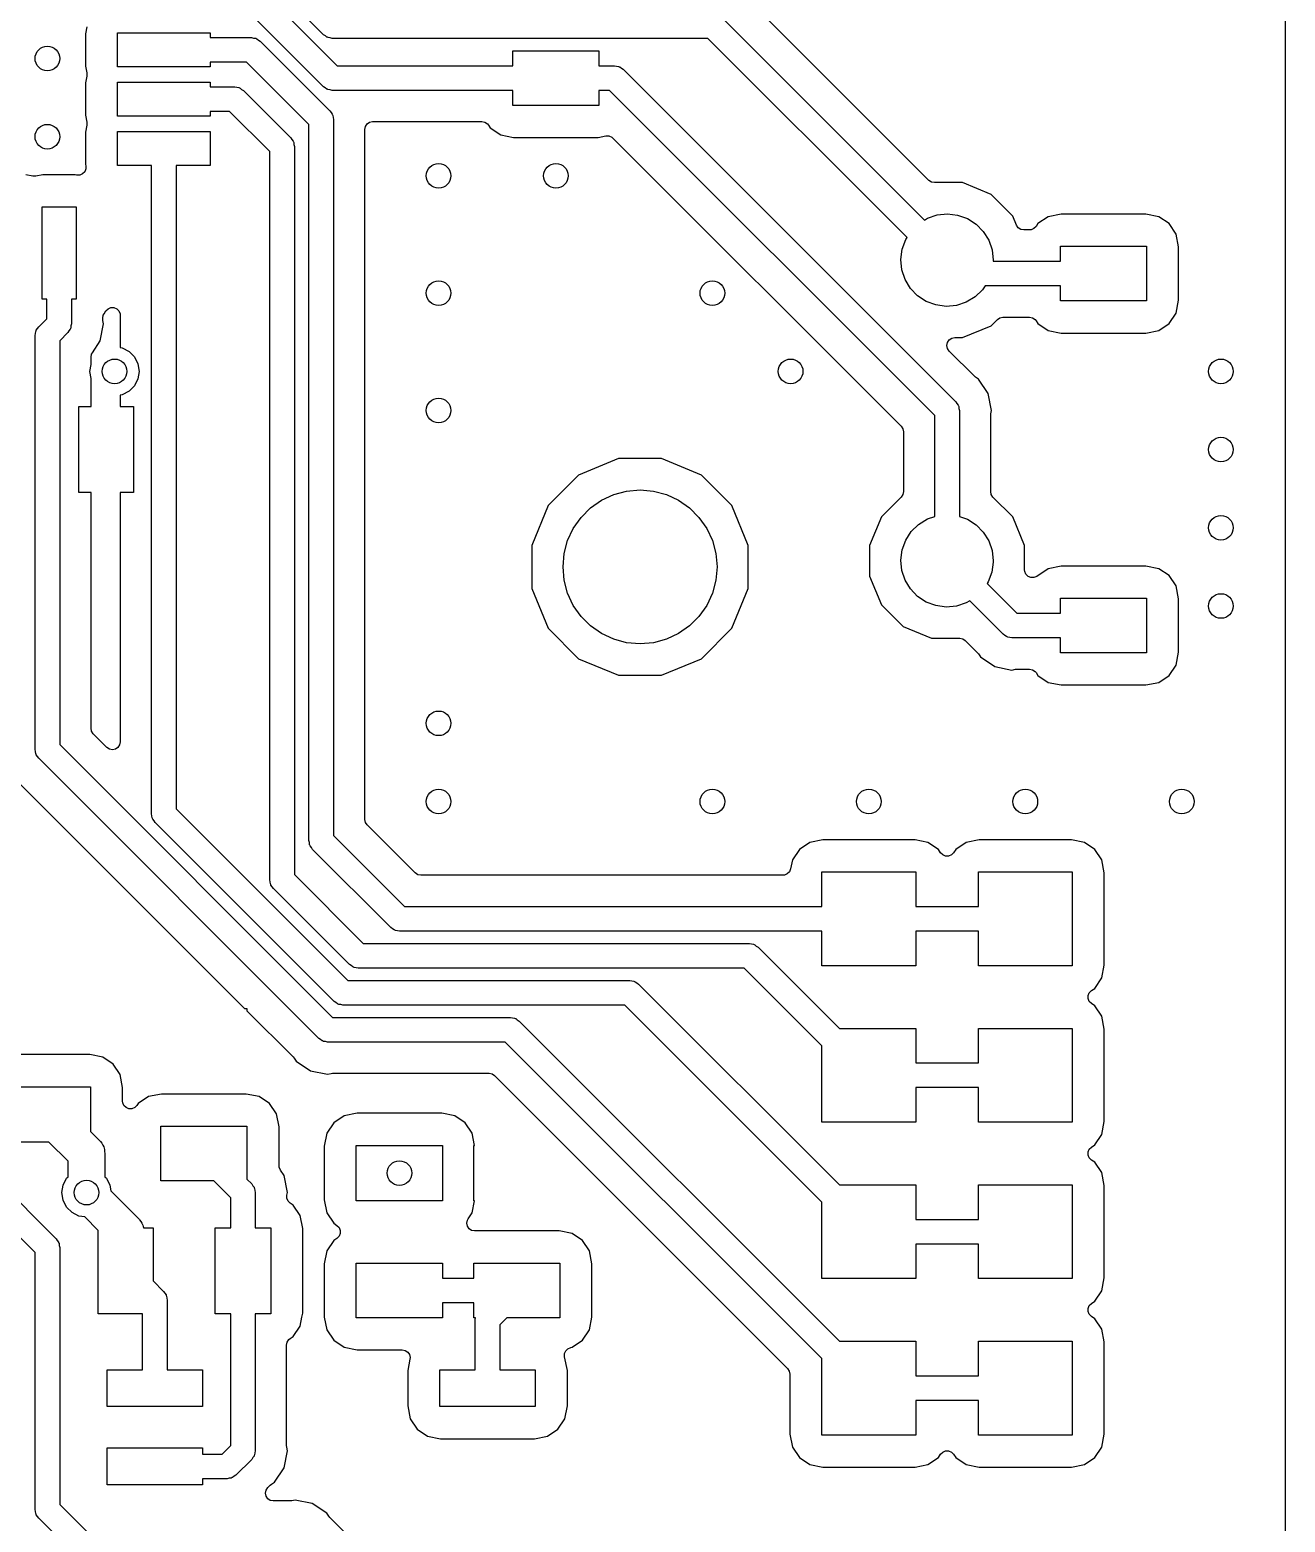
# Model space of a CAD drawing. Extents: x 0.03 to 3.17, y 0.03 to 3.97.
# Drawn here: x 2.364 to 3.166, y 2.189 to 3.143 of the extents above; entities that cross this region are included whole.
import ezdxf

# ---------------------------------------------------------------- set-up
doc = ezdxf.new("R2010")
doc.units = 0
doc.header["$MEASUREMENT"] = 0
doc.layers.add('BLACK', color=7, linetype='CONTINUOUS')

msp = doc.modelspace()

# ---------------------------------------------------------------- linework, layer by layer
at = {"layer": 'BLACK', "linetype": 'CONTINUOUS'}
for p, q in [((3.16606, 3.96106), (3.16606, 0.038937)), ((2.55152, 3.14018), (2.50607, 3.18563)), ((2.51299, 3.16758), (2.56019, 3.12037)), ((2.93841, 3.04711), (2.82235, 3.16317)), ((2.55136, 3.10693), (2.50416, 3.15413)), ((2.80592, 3.15132), (2.92603, 3.03121)), ((2.40027, 3.14528), (2.39939, 3.14085)), ((2.39939, 3.14085), (2.39939, 3.12018)), ((2.41988, 3.11969), (2.41988, 3.14134)), ((2.41988, 3.14134), (2.47894, 3.14134)), ((2.47894, 3.14134), (2.47894, 3.13839)), ((2.55264, 3.13948), (2.55152, 3.14018)), ((2.55366, 3.13866), (2.55264, 3.13948)), ((2.5541, 3.13856), (2.55366, 3.13866)), ((2.55449, 3.13832), (2.5541, 3.13856)), ((2.47894, 3.13839), (2.50553, 3.13839)), ((2.50553, 3.13839), (2.50681, 3.13809)), ((2.50681, 3.13809), (2.50811, 3.13794)), ((2.50811, 3.13794), (2.5085, 3.1377)), ((2.5085, 3.1377), (2.50894, 3.1376)), ((2.50894, 3.1376), (2.50997, 3.13678)), ((2.50997, 3.13678), (2.51108, 3.13608)), ((2.51108, 3.13608), (2.55558, 3.09158)), ((2.55579, 3.13817), (2.55449, 3.13832)), ((2.55708, 3.13787), (2.55579, 3.13817)), ((2.79709, 3.13787), (2.55708, 3.13787)), ((2.6725, 3.13), (2.7275, 3.13)), ((2.6725, 3.12037), (2.6725, 3.13)), ((2.7275, 3.13), (2.7275, 3.12037)), ((2.91487, 3.02009), (2.79709, 3.13787)), ((2.39939, 3.12018), (2.40027, 3.11574)), ((2.47894, 3.11969), (2.41988, 3.11969)), ((2.50225, 3.12264), (2.47894, 3.12264)), ((2.47894, 3.12264), (2.47894, 3.11969)), ((2.54213, 3.08276), (2.50225, 3.12264)), ((2.56019, 3.12037), (2.6725, 3.12037)), ((2.7275, 3.12037), (2.73751, 3.12037)), ((2.73751, 3.12037), (2.7388, 3.12008)), ((2.7388, 3.12008), (2.7401, 3.11993)), ((2.7401, 3.11993), (2.74049, 3.11969)), ((2.74049, 3.11969), (2.74093, 3.11959)), ((2.74093, 3.11959), (2.74195, 3.11877)), ((2.40027, 3.11379), (2.39939, 3.10935)), ((2.40027, 3.11574), (2.40027, 3.11379)), ((2.74195, 3.11877), (2.74307, 3.11807)), ((2.74307, 3.11807), (2.95558, 2.90556)), ((2.39939, 3.10935), (2.39939, 3.08868)), ((2.41988, 3.08819), (2.41988, 3.10984)), ((2.41988, 3.10984), (2.47894, 3.10984)), ((2.47894, 3.10984), (2.47894, 3.10689)), ((2.47894, 3.10689), (2.4947, 3.10689)), ((2.4947, 3.10689), (2.49598, 3.10659)), ((2.49598, 3.10659), (2.49729, 3.10645)), ((2.49729, 3.10645), (2.49767, 3.10621)), ((2.49767, 3.10621), (2.49811, 3.1061)), ((2.49811, 3.1061), (2.49914, 3.10528)), ((2.49914, 3.10528), (2.50025, 3.10458)), ((2.50025, 3.10458), (2.53058, 3.07426)), ((2.55248, 3.10623), (2.55136, 3.10693)), ((2.5535, 3.10541), (2.55248, 3.10623)), ((2.55395, 3.10531), (2.5535, 3.10541)), ((2.55433, 3.10507), (2.55395, 3.10531)), ((2.55564, 3.10492), (2.55433, 3.10507)), ((2.55692, 3.10463), (2.55564, 3.10492)), ((2.6725, 3.10463), (2.55692, 3.10463)), ((2.6725, 3.095), (2.6725, 3.10463)), ((2.73424, 3.10463), (2.7275, 3.10463)), ((2.7275, 3.10463), (2.7275, 3.095)), ((2.94213, 2.89674), (2.73424, 3.10463)), ((2.49142, 3.09114), (2.47894, 3.09114)), ((2.47894, 3.09114), (2.47894, 3.08819)), ((2.51713, 3.06544), (2.49142, 3.09114)), ((2.55558, 3.09158), (2.55628, 3.09047)), ((2.7275, 3.095), (2.6725, 3.095)), ((2.39939, 3.08868), (2.40027, 3.08424)), ((2.40027, 3.08229), (2.39939, 3.07785)), ((2.40027, 3.08424), (2.40027, 3.08229)), ((2.47894, 3.08819), (2.41988, 3.08819)), ((2.54213, 2.625), (2.54213, 3.08276)), ((2.55628, 3.09047), (2.5571, 3.08944)), ((2.5571, 3.08944), (2.5572, 3.089)), ((2.5572, 3.089), (2.55744, 3.08861)), ((2.55744, 3.08861), (2.55758, 3.08731)), ((2.55758, 3.08731), (2.55787, 3.08602)), ((2.55787, 3.08602), (2.55787, 2.62826)), ((2.57787, 3.07963), (2.57825, 3.08154)), ((2.57825, 3.08154), (2.57934, 3.08316)), ((2.57934, 3.08316), (2.58096, 3.08425)), ((2.58096, 3.08425), (2.58287, 3.08463)), ((2.58287, 3.08463), (2.65271, 3.08463)), ((2.65271, 3.08463), (2.65462, 3.08425)), ((2.65462, 3.08425), (2.65624, 3.08316)), ((2.65624, 3.08316), (2.65686, 3.0824)), ((2.65686, 3.0824), (2.65808, 3.08058)), ((2.39939, 3.07785), (2.39939, 3.05719)), ((2.41988, 3.05669), (2.41988, 3.07835)), ((2.41988, 3.07835), (2.47894, 3.07835)), ((2.47894, 3.07835), (2.47894, 3.05669)), ((2.53058, 3.07426), (2.53128, 3.07314)), ((2.53128, 3.07314), (2.5321, 3.07212)), ((2.5321, 3.07212), (2.5322, 3.07167)), ((2.57787, 2.63862), (2.57787, 3.07963)), ((2.65808, 3.08058), (2.6647, 3.07616)), ((2.6647, 3.07616), (2.67299, 3.07451)), ((2.67299, 3.07451), (2.72701, 3.07451)), ((2.72701, 3.07451), (2.73195, 3.07549)), ((2.73195, 3.07549), (2.7339, 3.07549)), ((2.7339, 3.07549), (2.7357, 3.07475)), ((2.7357, 3.07475), (2.73646, 3.07412)), ((2.73646, 3.07412), (2.92066, 2.88992)), ((2.51713, 2.6), (2.51713, 3.06544)), ((2.5322, 3.07167), (2.53244, 3.07129)), ((2.53244, 3.07129), (2.53258, 3.06998)), ((2.53258, 3.06998), (2.53287, 3.0687)), ((2.53287, 3.0687), (2.53287, 2.60326)), ((2.39957, 3.05436), (2.39882, 3.05256)), ((2.39939, 3.05719), (2.39957, 3.05631)), ((2.39957, 3.05631), (2.39957, 3.05436)), ((2.44154, 3.05669), (2.41988, 3.05669)), ((2.44154, 2.64218), (2.44154, 3.05669)), ((2.47894, 3.05669), (2.45728, 3.05669)), ((2.45728, 3.05669), (2.45728, 2.64544)), ((2.36576, 3.04973), (2.36132, 3.05061)), ((2.36771, 3.04973), (2.36576, 3.04973)), ((2.37215, 3.05061), (2.36771, 3.04973)), ((2.39281, 3.05061), (2.37215, 3.05061)), ((2.39369, 3.05043), (2.39281, 3.05061)), ((2.39564, 3.05043), (2.39369, 3.05043)), ((2.39744, 3.05118), (2.39564, 3.05043)), ((2.39882, 3.05256), (2.39744, 3.05118)), ((2.94003, 3.04603), (2.93841, 3.04711)), ((2.94194, 3.04565), (2.94003, 3.04603)), ((2.95986, 3.04565), (2.94194, 3.04565)), ((2.97807, 3.03811), (2.95986, 3.04565)), ((2.99201, 3.02417), (2.97807, 3.03811)), ((2.37165, 2.97106), (2.37165, 3.03012)), ((2.37165, 3.03012), (2.39331, 3.03012)), ((2.39331, 3.03012), (2.39331, 2.97106)), ((2.92603, 3.03121), (2.92603, 3.03121)), ((2.92603, 3.03121), (2.93555, 3.02169)), ((2.93742, 3.02284), (2.94365, 3.02496)), ((2.94365, 3.02496), (2.95021, 3.02565)), ((2.95021, 3.02565), (2.95675, 3.02487)), ((2.95675, 3.02487), (2.96295, 3.02266)), ((2.99437, 3.01846), (2.99201, 3.02417)), ((3.02299, 3.02549), (3.0147, 3.02384)), ((3.07701, 3.02549), (3.02299, 3.02549)), ((3.0853, 3.02384), (3.07701, 3.02549)), ((2.92439, 3.01057), (2.91487, 3.02009)), ((2.91487, 3.02009), (2.91487, 3.02009)), ((2.93555, 3.02169), (2.93742, 3.02284)), ((2.96295, 3.02266), (2.96852, 3.01913)), ((2.96852, 3.01913), (2.97316, 3.01445)), ((2.99545, 3.01684), (2.99437, 3.01846)), ((2.99708, 3.01575), (2.99545, 3.01684)), ((2.99899, 3.01537), (2.99708, 3.01575)), ((3.00271, 3.01537), (2.99899, 3.01537)), ((3.00368, 3.01547), (3.00271, 3.01537)), ((3.00548, 3.01622), (3.00368, 3.01547)), ((3.00686, 3.0176), (3.00548, 3.01622)), ((3.00808, 3.01942), (3.00686, 3.0176)), ((3.0147, 3.02384), (3.00808, 3.01942)), ((3.09192, 3.01942), (3.0853, 3.02384)), ((3.09634, 3.0128), (3.09192, 3.01942)), ((2.92128, 3.00305), (2.92353, 3.00924)), ((2.92353, 3.00924), (2.92439, 3.01057)), ((2.97316, 3.01445), (2.97665, 3.00887)), ((2.97665, 3.00887), (2.97882, 3.00265)), ((3.0225, 2.99537), (3.0225, 3.005)), ((3.0225, 3.005), (3.0775, 3.005)), ((3.0775, 3.005), (3.0775, 2.97)), ((3.09799, 3.00451), (3.09634, 3.0128)), ((2.92045, 2.99651), (2.92128, 3.00305)), ((2.9211, 2.98996), (2.92045, 2.99651)), ((2.97882, 3.00265), (2.97955, 2.9961)), ((2.97955, 2.9961), (2.97954, 2.99537)), ((3.09799, 2.97049), (3.09799, 3.00451)), ((2.92318, 2.98371), (2.9211, 2.98996)), ((2.97954, 2.99537), (3.0225, 2.99537)), ((2.92659, 2.97807), (2.92318, 2.98371)), ((2.93116, 2.97333), (2.92659, 2.97807)), ((2.97264, 2.97711), (2.96787, 2.97256)), ((2.97431, 2.97963), (2.97264, 2.97711)), ((3.0225, 2.97963), (2.97431, 2.97963)), ((3.0225, 2.97), (3.0225, 2.97963)), ((2.37461, 2.97106), (2.37165, 2.97106)), ((2.37461, 2.95858), (2.37461, 2.97106)), ((2.39331, 2.97106), (2.39035, 2.97106)), ((2.39035, 2.97106), (2.39035, 2.9553)), ((2.93668, 2.96972), (2.93116, 2.97333)), ((2.94285, 2.96743), (2.93668, 2.96972)), ((2.94938, 2.96656), (2.94285, 2.96743)), ((2.95594, 2.96715), (2.94938, 2.96656)), ((2.96221, 2.96919), (2.95594, 2.96715)), ((2.96787, 2.97256), (2.96221, 2.96919)), ((3.0775, 2.97), (3.0225, 2.97)), ((3.09634, 2.9622), (3.09799, 2.97049)), ((2.36943, 2.9534), (2.37461, 2.95858)), ((2.41035, 2.95906), (2.41073, 2.96097)), ((2.41035, 2.95855), (2.41035, 2.95906)), ((2.41045, 2.95758), (2.41035, 2.95855)), ((2.4109, 2.95531), (2.41045, 2.95758)), ((2.41073, 2.96097), (2.4112, 2.96184)), ((2.4112, 2.96184), (2.41238, 2.96361)), ((2.41238, 2.96361), (2.41376, 2.96499)), ((2.41376, 2.96499), (2.41556, 2.96573)), ((2.41556, 2.96573), (2.41751, 2.96573)), ((2.41751, 2.96573), (2.41931, 2.96499)), ((2.41931, 2.96499), (2.42069, 2.96361)), ((2.42069, 2.96361), (2.42144, 2.9618)), ((2.42144, 2.9618), (2.42154, 2.96083)), ((2.42154, 2.96083), (2.42154, 2.94017)), ((2.97807, 2.95409), (2.98214, 2.95816)), ((2.98214, 2.95816), (2.98376, 2.95925)), ((2.98376, 2.95925), (2.98567, 2.95963)), ((2.98567, 2.95963), (3.00271, 2.95963)), ((3.00271, 2.95963), (3.00462, 2.95925)), ((3.00462, 2.95925), (3.00624, 2.95816)), ((3.00624, 2.95816), (3.00686, 2.9574)), ((3.00686, 2.9574), (3.00808, 2.95558)), ((3.09192, 2.95558), (3.09634, 2.9622)), ((2.36713, 2.94785), (2.36742, 2.94913)), ((2.36713, 2.68319), (2.36713, 2.94785)), ((2.36742, 2.94913), (2.36757, 2.95044)), ((2.36757, 2.95044), (2.36781, 2.95082)), ((2.36781, 2.95082), (2.36791, 2.95126)), ((2.36791, 2.95126), (2.36873, 2.95229)), ((2.36873, 2.95229), (2.36943, 2.9534)), ((2.38805, 2.94975), (2.38287, 2.94457)), ((2.38875, 2.95086), (2.38805, 2.94975)), ((2.38957, 2.95189), (2.38875, 2.95086)), ((2.38967, 2.95233), (2.38957, 2.95189)), ((2.38991, 2.95271), (2.38967, 2.95233)), ((2.39006, 2.95402), (2.38991, 2.95271)), ((2.39035, 2.9553), (2.39006, 2.95402)), ((2.40874, 2.94444), (2.4109, 2.95531)), ((2.95986, 2.94655), (2.97807, 2.95409)), ((3.00808, 2.95558), (3.0147, 2.95116)), ((3.0147, 2.95116), (3.02299, 2.94951)), ((3.02299, 2.94951), (3.07701, 2.94951)), ((3.07701, 2.94951), (3.0853, 2.95116)), ((3.0853, 2.95116), (3.09192, 2.95558)), ((2.38287, 2.94457), (2.38287, 2.68645)), ((2.40372, 2.93693), (2.40874, 2.94444)), ((2.42154, 2.94017), (2.42278, 2.93998)), ((2.42278, 2.93998), (2.42717, 2.93774)), ((2.94994, 2.94155), (2.95032, 2.94346)), ((2.95032, 2.93964), (2.94994, 2.94155)), ((2.95032, 2.94346), (2.95141, 2.94509)), ((2.95141, 2.93801), (2.95032, 2.93964)), ((2.95141, 2.94509), (2.95303, 2.94617)), ((2.95303, 2.94617), (2.95494, 2.94655)), ((2.95494, 2.94655), (2.95986, 2.94655)), ((2.40217, 2.925), (2.40287, 2.92947)), ((2.40287, 2.93415), (2.40325, 2.93606)), ((2.40287, 2.92947), (2.40287, 2.93415)), ((2.40325, 2.93606), (2.40372, 2.93693)), ((2.42717, 2.93774), (2.43065, 2.93426)), ((2.43065, 2.93426), (2.43289, 2.92987)), ((2.43289, 2.92987), (2.43366, 2.925)), ((2.96742, 2.922), (2.95141, 2.93801)), ((2.40287, 2.92053), (2.40217, 2.925)), ((2.40287, 2.9025), (2.40287, 2.92053)), ((2.43289, 2.92013), (2.43065, 2.91574)), ((2.43366, 2.925), (2.43289, 2.92013)), ((2.96818, 2.92138), (2.96742, 2.922)), ((2.9701, 2.9201), (2.96818, 2.92138)), ((2.97626, 2.91088), (2.9701, 2.9201)), ((2.42278, 2.91002), (2.42154, 2.90983)), ((2.42154, 2.90983), (2.42154, 2.9025)), ((2.42717, 2.91226), (2.42278, 2.91002)), ((2.43065, 2.91574), (2.42717, 2.91226)), ((2.97842, 2.9), (2.97626, 2.91088)), ((2.395, 2.8475), (2.395, 2.9025)), ((2.395, 2.9025), (2.40287, 2.9025)), ((2.42154, 2.9025), (2.43, 2.9025)), ((2.43, 2.9025), (2.43, 2.8475)), ((2.95558, 2.90556), (2.95628, 2.90444)), ((2.95628, 2.90444), (2.9571, 2.90341)), ((2.9571, 2.90341), (2.9572, 2.90297)), ((2.9572, 2.90297), (2.95744, 2.90259)), ((2.95744, 2.90259), (2.95758, 2.90128)), ((2.95758, 2.90128), (2.95787, 2.9)), ((2.94213, 2.83224), (2.94213, 2.89674)), ((2.95787, 2.9), (2.95787, 2.83227)), ((2.97787, 2.89676), (2.97797, 2.89774)), ((2.97787, 2.84817), (2.97787, 2.89676)), ((2.97797, 2.89774), (2.97842, 2.9)), ((2.92066, 2.88992), (2.92175, 2.8883)), ((2.92175, 2.8883), (2.92213, 2.88638)), ((2.92213, 2.88638), (2.92213, 2.84817)), ((2.73997, 2.86921), (2.71453, 2.85868)), ((2.76751, 2.86921), (2.73997, 2.86921)), ((2.79295, 2.85868), (2.76751, 2.86921)), ((2.71453, 2.85868), (2.69506, 2.83921)), ((2.81242, 2.83921), (2.79295, 2.85868)), ((2.40287, 2.8475), (2.395, 2.8475)), ((2.40287, 2.6968), (2.40287, 2.8475)), ((2.43, 2.8475), (2.42154, 2.8475)), ((2.42154, 2.8475), (2.42154, 2.68814)), ((2.72913, 2.84262), (2.73691, 2.84624)), ((2.73691, 2.84624), (2.74519, 2.84846)), ((2.74519, 2.84846), (2.75374, 2.84921)), ((2.75374, 2.84921), (2.76229, 2.84846)), ((2.76229, 2.84846), (2.77057, 2.84624)), ((2.77057, 2.84624), (2.77835, 2.84262)), ((2.92066, 2.84464), (2.90799, 2.83197)), ((2.92175, 2.84626), (2.92066, 2.84464)), ((2.92213, 2.84817), (2.92175, 2.84626)), ((2.97825, 2.84626), (2.97787, 2.84817)), ((2.97934, 2.84464), (2.97825, 2.84626)), ((2.99201, 2.83197), (2.97934, 2.84464)), ((2.69506, 2.83921), (2.68453, 2.81377)), ((2.71604, 2.83163), (2.72211, 2.8377)), ((2.72211, 2.8377), (2.72913, 2.84262)), ((2.77835, 2.84262), (2.78537, 2.8377)), ((2.78537, 2.8377), (2.79144, 2.83163)), ((2.82295, 2.81377), (2.81242, 2.83921)), ((2.7075, 2.81683), (2.71112, 2.82461)), ((2.71112, 2.82461), (2.71604, 2.83163)), ((2.79144, 2.83163), (2.79636, 2.82461)), ((2.79636, 2.82461), (2.79998, 2.81683)), ((2.90799, 2.83197), (2.90045, 2.81376)), ((2.9271, 2.82258), (2.93181, 2.82719)), ((2.93181, 2.82719), (2.93742, 2.83064)), ((2.93742, 2.83064), (2.94213, 2.83224)), ((2.95787, 2.83227), (2.96295, 2.83046)), ((2.96295, 2.83046), (2.96852, 2.82693)), ((2.96852, 2.82693), (2.97316, 2.82225)), ((2.99955, 2.81376), (2.99201, 2.83197)), ((2.70528, 2.80855), (2.7075, 2.81683)), ((2.79998, 2.81683), (2.80221, 2.80855)), ((2.92128, 2.81085), (2.92353, 2.81704)), ((2.92353, 2.81704), (2.9271, 2.82258)), ((2.97316, 2.82225), (2.97665, 2.81667)), ((2.97665, 2.81667), (2.97882, 2.81045)), ((2.68453, 2.81377), (2.68453, 2.78623)), ((2.70453, 2.8), (2.70528, 2.80855)), ((2.80221, 2.80855), (2.80295, 2.8)), ((2.82295, 2.78623), (2.82295, 2.81377)), ((2.90045, 2.81376), (2.90045, 2.79404)), ((2.92045, 2.80431), (2.92128, 2.81085)), ((2.97882, 2.81045), (2.97955, 2.8039)), ((2.99955, 2.79807), (2.99955, 2.81376)), ((2.70528, 2.79145), (2.70453, 2.8)), ((2.80295, 2.8), (2.80221, 2.79145)), ((2.9211, 2.79776), (2.92045, 2.80431)), ((2.92318, 2.79151), (2.9211, 2.79776)), ((2.97862, 2.79655), (2.97628, 2.79039)), ((2.97954, 2.80307), (2.97862, 2.79655)), ((2.97955, 2.8039), (2.97954, 2.80307)), ((2.99965, 2.7971), (2.99955, 2.79807)), ((3.00039, 2.7953), (2.99965, 2.7971)), ((3.00177, 2.79392), (3.00039, 2.7953)), ((3.0147, 2.79884), (3.00733, 2.79392)), ((3.02299, 2.80049), (3.0147, 2.79884)), ((3.07701, 2.80049), (3.02299, 2.80049)), ((3.0853, 2.79884), (3.07701, 2.80049)), ((3.09192, 2.79442), (3.0853, 2.79884)), ((2.68453, 2.78623), (2.69506, 2.76079)), ((2.7075, 2.78317), (2.70528, 2.79145)), ((2.80221, 2.79145), (2.79998, 2.78317)), ((2.81242, 2.76079), (2.82295, 2.78623)), ((2.90045, 2.79404), (2.90799, 2.77583)), ((2.92659, 2.78587), (2.92318, 2.79151)), ((2.93116, 2.78113), (2.92659, 2.78587)), ((2.97628, 2.79039), (2.97563, 2.78941)), ((2.97563, 2.78941), (2.99466, 2.77037)), ((3.00357, 2.79317), (3.00177, 2.79392)), ((3.00553, 2.79317), (3.00357, 2.79317)), ((3.00733, 2.79392), (3.00553, 2.79317)), ((3.09634, 2.7878), (3.09192, 2.79442)), ((3.09799, 2.77951), (3.09634, 2.7878)), ((2.71112, 2.77539), (2.7075, 2.78317)), ((2.79998, 2.78317), (2.79636, 2.77539)), ((2.93668, 2.77752), (2.93116, 2.78113)), ((2.94285, 2.77523), (2.93668, 2.77752)), ((2.96221, 2.77699), (2.95594, 2.77495)), ((2.96444, 2.77832), (2.96221, 2.77699)), ((2.98583, 2.75693), (2.96444, 2.77832)), ((3.0225, 2.77037), (3.0225, 2.78)), ((3.0225, 2.78), (3.0775, 2.78)), ((3.0775, 2.78), (3.0775, 2.745)), ((3.09799, 2.74549), (3.09799, 2.77951)), ((2.71604, 2.76837), (2.71112, 2.77539)), ((2.72211, 2.7623), (2.71604, 2.76837)), ((2.79144, 2.76837), (2.78537, 2.7623)), ((2.79636, 2.77539), (2.79144, 2.76837)), ((2.90799, 2.77583), (2.92193, 2.76189)), ((2.94938, 2.77436), (2.94285, 2.77523)), ((2.95594, 2.77495), (2.94938, 2.77436)), ((2.99466, 2.77037), (3.0225, 2.77037)), ((2.69506, 2.76079), (2.71453, 2.74132)), ((2.72913, 2.75738), (2.72211, 2.7623)), ((2.73691, 2.75376), (2.72913, 2.75738)), ((2.77835, 2.75738), (2.77057, 2.75376)), ((2.78537, 2.7623), (2.77835, 2.75738)), ((2.79295, 2.74132), (2.81242, 2.76079)), ((2.92193, 2.76189), (2.94014, 2.75435)), ((2.74519, 2.75154), (2.73691, 2.75376)), ((2.75374, 2.75079), (2.74519, 2.75154)), ((2.76229, 2.75154), (2.75374, 2.75079)), ((2.77057, 2.75376), (2.76229, 2.75154)), ((2.94014, 2.75435), (2.95806, 2.75435)), ((2.95806, 2.75435), (2.95997, 2.75397)), ((2.95997, 2.75397), (2.96159, 2.75289)), ((2.96159, 2.75289), (2.9694, 2.74508)), ((2.98695, 2.75623), (2.98583, 2.75693)), ((2.98797, 2.75541), (2.98695, 2.75623)), ((2.98841, 2.75531), (2.98797, 2.75541)), ((2.9888, 2.75507), (2.98841, 2.75531)), ((2.9901, 2.75492), (2.9888, 2.75507)), ((2.99139, 2.75463), (2.9901, 2.75492)), ((3.0225, 2.75463), (2.99139, 2.75463)), ((3.0225, 2.745), (3.0225, 2.75463)), ((2.71453, 2.74132), (2.73997, 2.73079)), ((2.76751, 2.73079), (2.79295, 2.74132)), ((2.9694, 2.74508), (2.97002, 2.74432)), ((2.97002, 2.74432), (2.9713, 2.7424)), ((2.9713, 2.7424), (2.98052, 2.73624)), ((3.0775, 2.745), (3.0225, 2.745)), ((3.09634, 2.7372), (3.09799, 2.74549)), ((2.73997, 2.73079), (2.76751, 2.73079)), ((2.98052, 2.73624), (2.9914, 2.73408)), ((2.9914, 2.73408), (2.99366, 2.73453)), ((2.99366, 2.73453), (2.99464, 2.73463)), ((2.99464, 2.73463), (3.00271, 2.73463)), ((3.00271, 2.73463), (3.00462, 2.73425)), ((3.00462, 2.73425), (3.00624, 2.73316)), ((3.00624, 2.73316), (3.00686, 2.7324)), ((3.00686, 2.7324), (3.00808, 2.73058)), ((3.00808, 2.73058), (3.0147, 2.72616)), ((3.0853, 2.72616), (3.09192, 2.73058)), ((3.09192, 2.73058), (3.09634, 2.7372)), ((3.0147, 2.72616), (3.02299, 2.72451)), ((3.02299, 2.72451), (3.07701, 2.72451)), ((3.07701, 2.72451), (3.0853, 2.72616)), ((2.40325, 2.69489), (2.40287, 2.6968)), ((2.40434, 2.69327), (2.40325, 2.69489)), ((2.413, 2.68461), (2.40434, 2.69327)), ((2.36742, 2.6819), (2.36713, 2.68319)), ((2.36756, 2.6806), (2.36742, 2.6819)), ((2.38287, 2.68645), (2.55731, 2.51201)), ((2.41462, 2.68352), (2.413, 2.68461)), ((2.41654, 2.68314), (2.41462, 2.68352)), ((2.41845, 2.68352), (2.41654, 2.68314)), ((2.42007, 2.68461), (2.41845, 2.68352)), ((2.42115, 2.68623), (2.42007, 2.68461)), ((2.42154, 2.68814), (2.42115, 2.68623)), ((2.3678, 2.68021), (2.36756, 2.6806)), ((2.3679, 2.67977), (2.3678, 2.68021)), ((2.36872, 2.67874), (2.3679, 2.67977)), ((2.36942, 2.67763), (2.36872, 2.67874)), ((2.54849, 2.49857), (2.36942, 2.67763)), ((2.35758, 2.66119), (2.50107, 2.5177)), ((2.45728, 2.64544), (2.5671, 2.53563)), ((2.44183, 2.6409), (2.44154, 2.64218)), ((2.44197, 2.63959), (2.44183, 2.6409)), ((2.44221, 2.63921), (2.44197, 2.63959)), ((2.44231, 2.63877), (2.44221, 2.63921)), ((2.44313, 2.63774), (2.44231, 2.63877)), ((2.44383, 2.63663), (2.44313, 2.63774)), ((2.55827, 2.52219), (2.44383, 2.63663)), ((2.57825, 2.6367), (2.57787, 2.63862)), ((2.57934, 2.63508), (2.57825, 2.6367)), ((2.61008, 2.60434), (2.57934, 2.63508)), ((2.54242, 2.62372), (2.54213, 2.625)), ((2.54256, 2.62241), (2.54242, 2.62372)), ((2.55787, 2.62826), (2.60326, 2.58287)), ((2.8622, 2.62384), (2.85558, 2.61942)), ((2.87049, 2.62549), (2.8622, 2.62384)), ((2.92951, 2.62549), (2.87049, 2.62549)), ((2.9378, 2.62384), (2.92951, 2.62549)), ((2.94442, 2.61942), (2.9378, 2.62384)), ((2.9622, 2.62384), (2.95558, 2.61942)), ((2.97049, 2.62549), (2.9622, 2.62384)), ((3.02951, 2.62549), (2.97049, 2.62549)), ((3.0378, 2.62384), (3.02951, 2.62549)), ((3.04442, 2.61942), (3.0378, 2.62384)), ((2.5428, 2.62203), (2.54256, 2.62241)), ((2.5429, 2.62159), (2.5428, 2.62203)), ((2.54372, 2.62056), (2.5429, 2.62159)), ((2.54442, 2.61944), (2.54372, 2.62056)), ((2.59443, 2.56943), (2.54442, 2.61944)), ((2.85558, 2.61942), (2.85116, 2.6128)), ((2.94584, 2.61729), (2.94442, 2.61942)), ((2.94722, 2.61591), (2.94584, 2.61729)), ((2.94902, 2.61516), (2.94722, 2.61591)), ((2.95098, 2.61516), (2.94902, 2.61516)), ((2.95278, 2.61591), (2.95098, 2.61516)), ((2.95416, 2.61729), (2.95278, 2.61591)), ((2.95558, 2.61942), (2.95416, 2.61729)), ((3.04884, 2.6128), (3.04442, 2.61942)), ((2.6117, 2.60325), (2.61008, 2.60434)), ((2.84924, 2.6051), (2.84786, 2.60372)), ((2.84999, 2.6069), (2.84924, 2.6051)), ((2.85116, 2.6128), (2.84999, 2.6069)), ((2.87, 2.58287), (2.87, 2.605)), ((2.87, 2.605), (2.93, 2.605)), ((2.93, 2.605), (2.93, 2.58287)), ((2.97, 2.58287), (2.97, 2.605)), ((2.97, 2.605), (3.03, 2.605)), ((3.03, 2.605), (3.03, 2.545)), ((3.05049, 2.60451), (3.04884, 2.6128)), ((3.05049, 2.54549), (3.05049, 2.60451)), ((2.51742, 2.59872), (2.51713, 2.6)), ((2.51756, 2.59741), (2.51742, 2.59872)), ((2.5178, 2.59703), (2.51756, 2.59741)), ((2.5179, 2.59659), (2.5178, 2.59703)), ((2.51872, 2.59556), (2.5179, 2.59659)), ((2.51942, 2.59444), (2.51872, 2.59556)), ((2.53287, 2.60326), (2.57688, 2.55925)), ((2.61362, 2.60287), (2.6117, 2.60325)), ((2.84508, 2.60287), (2.61362, 2.60287)), ((2.84606, 2.60297), (2.84508, 2.60287)), ((2.84786, 2.60372), (2.84606, 2.60297)), ((2.56805, 2.54581), (2.51942, 2.59444)), ((2.60326, 2.58287), (2.87, 2.58287)), ((2.93, 2.58287), (2.97, 2.58287)), ((2.59555, 2.56873), (2.59443, 2.56943)), ((2.59657, 2.56791), (2.59555, 2.56873)), ((2.59701, 2.56781), (2.59657, 2.56791)), ((2.5974, 2.56757), (2.59701, 2.56781)), ((2.5987, 2.56742), (2.5974, 2.56757)), ((2.59999, 2.56713), (2.5987, 2.56742)), ((2.87, 2.56713), (2.59999, 2.56713)), ((2.87, 2.545), (2.87, 2.56713)), ((2.97, 2.56713), (2.93, 2.56713)), ((2.93, 2.56713), (2.93, 2.545)), ((2.97, 2.545), (2.97, 2.56713)), ((2.57688, 2.55925), (2.82364, 2.55925)), ((2.82364, 2.55925), (2.82492, 2.55896)), ((2.82492, 2.55896), (2.82622, 2.55881)), ((2.82622, 2.55881), (2.82661, 2.55857)), ((2.82661, 2.55857), (2.82705, 2.55847)), ((2.82705, 2.55847), (2.82808, 2.55765)), ((2.82808, 2.55765), (2.82919, 2.55695)), ((2.82919, 2.55695), (2.88114, 2.505)), ((2.56917, 2.54511), (2.56805, 2.54581)), ((2.5702, 2.54429), (2.56917, 2.54511)), ((2.57064, 2.54419), (2.5702, 2.54429)), ((2.57102, 2.54395), (2.57064, 2.54419)), ((2.57233, 2.5438), (2.57102, 2.54395)), ((2.57361, 2.5435), (2.57233, 2.5438)), ((2.82036, 2.5435), (2.57361, 2.5435)), ((2.87, 2.49386), (2.82036, 2.5435)), ((2.93, 2.545), (2.87, 2.545)), ((3.03, 2.545), (2.97, 2.545)), ((3.04884, 2.5372), (3.05049, 2.54549)), ((2.5671, 2.53563), (2.74726, 2.53563)), ((2.74726, 2.53563), (2.74854, 2.53533)), ((2.74854, 2.53533), (2.74985, 2.53519)), ((2.74985, 2.53519), (2.75023, 2.53495)), ((2.75023, 2.53495), (2.75067, 2.53484)), ((2.75067, 2.53484), (2.7517, 2.53402)), ((2.7517, 2.53402), (2.75281, 2.53332)), ((2.75281, 2.53332), (2.88114, 2.405)), ((3.04091, 2.52778), (3.04229, 2.52916)), ((3.04229, 2.52916), (3.04442, 2.53058)), ((3.04442, 2.53058), (3.04884, 2.5372)), ((2.55938, 2.52149), (2.55827, 2.52219)), ((2.56041, 2.52067), (2.55938, 2.52149)), ((2.56085, 2.52056), (2.56041, 2.52067)), ((2.56124, 2.52032), (2.56085, 2.52056)), ((2.56254, 2.52018), (2.56124, 2.52032)), ((2.56382, 2.51988), (2.56254, 2.52018)), ((2.74398, 2.51988), (2.56382, 2.51988)), ((2.87, 2.39386), (2.74398, 2.51988)), ((3.04016, 2.52598), (3.04091, 2.52778)), ((3.04016, 2.52402), (3.04016, 2.52598)), ((3.04091, 2.52222), (3.04016, 2.52402)), ((3.04229, 2.52084), (3.04091, 2.52222)), ((3.04442, 2.51942), (3.04229, 2.52084)), ((3.04884, 2.5128), (3.04442, 2.51942)), ((2.50107, 2.5177), (2.50256, 2.5177)), ((2.50256, 2.5177), (2.50256, 2.51621)), ((2.50256, 2.51621), (2.53205, 2.48671)), ((2.55731, 2.51201), (2.67088, 2.51201)), ((2.67088, 2.51201), (2.67216, 2.51171)), ((2.67216, 2.51171), (2.67347, 2.51156)), ((2.67347, 2.51156), (2.67385, 2.51132)), ((2.67385, 2.51132), (2.67429, 2.51122)), ((2.67429, 2.51122), (2.67532, 2.5104)), ((2.67532, 2.5104), (2.67644, 2.5097)), ((2.67644, 2.5097), (2.88114, 2.305)), ((3.05049, 2.50451), (3.04884, 2.5128)), ((2.88114, 2.505), (2.93, 2.505)), ((2.93, 2.505), (2.93, 2.48287)), ((2.97, 2.48287), (2.97, 2.505)), ((2.97, 2.505), (3.03, 2.505)), ((3.03, 2.505), (3.03, 2.445)), ((3.05049, 2.44549), (3.05049, 2.50451)), ((2.5496, 2.49787), (2.54849, 2.49857)), ((2.55063, 2.49704), (2.5496, 2.49787)), ((2.55107, 2.49694), (2.55063, 2.49704)), ((2.55145, 2.4967), (2.55107, 2.49694)), ((2.55276, 2.49655), (2.55145, 2.4967)), ((2.55404, 2.49626), (2.55276, 2.49655)), ((2.66761, 2.49626), (2.55404, 2.49626)), ((2.87, 2.29386), (2.66761, 2.49626)), ((2.87, 2.445), (2.87, 2.49386)), ((2.40207, 2.48819), (2.34793, 2.48819)), ((2.41036, 2.48654), (2.40207, 2.48819)), ((2.41698, 2.48212), (2.41036, 2.48654)), ((2.4214, 2.4755), (2.41698, 2.48212)), ((2.53205, 2.48671), (2.53268, 2.48595)), ((2.53268, 2.48595), (2.53396, 2.48404)), ((2.53396, 2.48404), (2.54318, 2.47788)), ((2.93, 2.48287), (2.97, 2.48287)), ((2.42305, 2.4672), (2.4214, 2.4755)), ((2.54318, 2.47788), (2.55405, 2.47571)), ((2.55405, 2.47571), (2.55632, 2.47616)), ((2.55632, 2.47616), (2.55729, 2.47626)), ((2.55729, 2.47626), (2.65725, 2.47626)), ((2.65725, 2.47626), (2.65916, 2.47588)), ((2.65916, 2.47588), (2.66079, 2.47479)), ((2.66079, 2.47479), (2.84805, 2.28753)), ((2.28287, 2.46826), (2.38058, 2.37056)), ((2.34744, 2.4677), (2.40256, 2.4677)), ((2.40256, 2.4677), (2.40256, 2.43914)), ((2.42305, 2.45848), (2.42305, 2.4672)), ((2.43964, 2.46134), (2.43302, 2.45692)), ((2.44793, 2.46299), (2.43964, 2.46134)), ((2.50207, 2.46299), (2.44793, 2.46299)), ((2.51036, 2.46134), (2.50207, 2.46299)), ((2.51698, 2.45692), (2.51036, 2.46134)), ((2.97, 2.46713), (2.93, 2.46713)), ((2.93, 2.46713), (2.93, 2.445)), ((2.97, 2.445), (2.97, 2.46713)), ((2.42314, 2.4575), (2.42305, 2.45848)), ((2.42389, 2.4557), (2.42314, 2.4575)), ((2.42527, 2.45432), (2.42389, 2.4557)), ((2.42707, 2.45357), (2.42527, 2.45432)), ((2.42902, 2.45357), (2.42707, 2.45357)), ((2.43083, 2.45432), (2.42902, 2.45357)), ((2.43221, 2.4557), (2.43083, 2.45432)), ((2.43302, 2.45692), (2.43221, 2.4557)), ((2.5214, 2.4503), (2.51698, 2.45692)), ((2.44744, 2.4075), (2.44744, 2.4425)), ((2.44744, 2.4425), (2.50256, 2.4425)), ((2.50256, 2.4425), (2.50256, 2.40858)), ((2.52305, 2.44201), (2.5214, 2.4503)), ((2.55802, 2.44462), (2.5536, 2.438)), ((2.56464, 2.44904), (2.55802, 2.44462)), ((2.57293, 2.45069), (2.56464, 2.44904)), ((2.62707, 2.45069), (2.57293, 2.45069)), ((2.63536, 2.44904), (2.62707, 2.45069)), ((2.64198, 2.44462), (2.63536, 2.44904)), ((2.6464, 2.438), (2.64198, 2.44462)), ((2.93, 2.445), (2.87, 2.445)), ((3.03, 2.445), (2.97, 2.445)), ((3.04884, 2.4372), (3.05049, 2.44549)), ((2.40256, 2.43914), (2.40835, 2.43335)), ((2.40835, 2.43335), (2.4086, 2.43304)), ((2.4086, 2.43304), (2.40875, 2.43293)), ((2.40875, 2.43293), (2.40891, 2.43267)), ((2.40891, 2.43267), (2.40981, 2.43157)), ((2.52305, 2.41719), (2.52305, 2.44201)), ((2.5536, 2.438), (2.55195, 2.4297)), ((2.64795, 2.4302), (2.6464, 2.438)), ((3.04442, 2.43058), (3.04884, 2.4372)), ((2.37599, 2.4323), (2.34744, 2.4323)), ((2.38819, 2.42011), (2.37599, 2.4323)), ((2.40981, 2.43157), (2.41033, 2.43037)), ((2.41033, 2.43037), (2.41102, 2.42925)), ((2.41102, 2.42925), (2.41118, 2.4284)), ((2.41118, 2.4284), (2.41152, 2.4276)), ((2.41152, 2.4276), (2.41157, 2.42629)), ((2.41157, 2.42629), (2.41181, 2.425)), ((2.41181, 2.425), (2.41181, 2.41019)), ((2.55195, 2.4297), (2.55195, 2.3953)), ((2.57244, 2.3948), (2.57244, 2.4302)), ((2.57244, 2.4302), (2.62756, 2.4302)), ((2.62756, 2.4302), (2.62756, 2.3948)), ((2.64744, 2.3948), (2.64744, 2.4302)), ((2.64744, 2.4302), (2.64795, 2.4302)), ((3.04016, 2.42598), (3.04091, 2.42778)), ((3.04016, 2.42402), (3.04016, 2.42598)), ((3.04091, 2.42222), (3.04016, 2.42402)), ((3.04091, 2.42778), (3.04229, 2.42916)), ((3.04229, 2.42916), (3.04442, 2.43058)), ((2.38819, 2.41019), (2.38819, 2.42011)), ((2.52314, 2.41622), (2.52305, 2.41719)), ((2.52389, 2.41442), (2.52314, 2.41622)), ((2.52626, 2.41088), (2.52389, 2.41442)), ((3.04229, 2.42084), (3.04091, 2.42222)), ((3.04442, 2.41942), (3.04229, 2.42084)), ((3.04884, 2.4128), (3.04442, 2.41942)), ((2.38425, 2.4), (2.38502, 2.40487)), ((2.38502, 2.40487), (2.38726, 2.40926)), ((2.38726, 2.40926), (2.38819, 2.41019)), ((2.41181, 2.41019), (2.41274, 2.40926)), ((2.41274, 2.40926), (2.41498, 2.40487)), ((2.41498, 2.40487), (2.41557, 2.40114)), ((2.48136, 2.4075), (2.44744, 2.4075)), ((2.49213, 2.39674), (2.48136, 2.4075)), ((2.50256, 2.40858), (2.50558, 2.40556)), ((2.50558, 2.40556), (2.50628, 2.40444)), ((2.50628, 2.40444), (2.5071, 2.40341)), ((2.52842, 2.4), (2.52626, 2.41088)), ((2.88114, 2.405), (2.93, 2.405)), ((2.93, 2.405), (2.93, 2.38287)), ((2.97, 2.38287), (2.97, 2.405)), ((2.97, 2.405), (3.03, 2.405)), ((3.03, 2.405), (3.03, 2.345)), ((3.05049, 2.40451), (3.04884, 2.4128)), ((3.05049, 2.34549), (3.05049, 2.40451)), ((2.38502, 2.39513), (2.38425, 2.4)), ((2.38726, 2.39074), (2.38502, 2.39513)), ((2.41557, 2.40114), (2.43335, 2.38335)), ((2.49213, 2.37756), (2.49213, 2.39674)), ((2.5071, 2.40341), (2.5072, 2.40297)), ((2.5072, 2.40297), (2.50744, 2.40259)), ((2.50744, 2.40259), (2.50758, 2.40128)), ((2.50758, 2.40128), (2.50787, 2.4)), ((2.50787, 2.4), (2.50787, 2.37756)), ((2.5281, 2.39838), (2.52842, 2.4)), ((2.5281, 2.39643), (2.5281, 2.39838)), ((2.52884, 2.39462), (2.5281, 2.39643)), ((2.53022, 2.39324), (2.52884, 2.39462)), ((2.55195, 2.3953), (2.5536, 2.387)), ((2.62756, 2.3948), (2.57244, 2.3948)), ((2.6464, 2.387), (2.64795, 2.3948)), ((2.64795, 2.3948), (2.64744, 2.3948)), ((2.39074, 2.38726), (2.38726, 2.39074)), ((2.39513, 2.38502), (2.39074, 2.38726)), ((2.39886, 2.38443), (2.39513, 2.38502)), ((2.53212, 2.39198), (2.53022, 2.39324)), ((2.53654, 2.38536), (2.53212, 2.39198)), ((2.53819, 2.37707), (2.53654, 2.38536)), ((2.5536, 2.387), (2.55802, 2.38038)), ((2.64391, 2.38327), (2.6464, 2.387)), ((2.87, 2.345), (2.87, 2.39386)), ((2.36713, 2.36174), (2.34442, 2.38444)), ((2.4075, 2.3758), (2.39886, 2.38443)), ((2.4075, 2.32244), (2.4075, 2.3758)), ((2.43335, 2.38335), (2.4336, 2.38304)), ((2.4336, 2.38304), (2.43375, 2.38293)), ((2.43375, 2.38293), (2.43391, 2.38267)), ((2.43391, 2.38267), (2.43481, 2.38157)), ((2.43481, 2.38157), (2.43533, 2.38037)), ((2.43533, 2.38037), (2.43602, 2.37925)), ((2.43602, 2.37925), (2.43618, 2.3784)), ((2.43618, 2.3784), (2.43652, 2.3776)), ((2.43652, 2.3776), (2.43652, 2.37756)), ((2.43652, 2.37756), (2.4425, 2.37756)), ((2.4425, 2.37756), (2.4425, 2.34364)), ((2.4823, 2.32244), (2.4823, 2.37756)), ((2.4823, 2.37756), (2.49213, 2.37756)), ((2.50787, 2.37756), (2.5177, 2.37756)), ((2.5177, 2.37756), (2.5177, 2.32244)), ((2.53819, 2.32293), (2.53819, 2.37707)), ((2.55802, 2.38038), (2.56, 2.37906)), ((2.56, 2.37906), (2.56138, 2.37768)), ((2.56138, 2.37768), (2.56213, 2.37588)), ((2.56213, 2.37588), (2.56213, 2.37393)), ((2.64306, 2.38049), (2.64344, 2.3824)), ((2.64344, 2.37858), (2.64306, 2.38049)), ((2.64344, 2.3824), (2.64391, 2.38327)), ((2.64453, 2.37695), (2.64344, 2.37858)), ((2.64615, 2.37587), (2.64453, 2.37695)), ((2.64806, 2.37549), (2.64615, 2.37587)), ((2.70207, 2.37549), (2.64806, 2.37549)), ((2.71036, 2.37384), (2.70207, 2.37549)), ((2.93, 2.38287), (2.97, 2.38287)), ((2.38058, 2.37056), (2.38128, 2.36944)), ((2.38128, 2.36944), (2.3821, 2.36841)), ((2.3821, 2.36841), (2.3822, 2.36797)), ((2.3822, 2.36797), (2.38244, 2.36759)), ((2.38244, 2.36759), (2.38258, 2.36628)), ((2.38258, 2.36628), (2.38287, 2.365)), ((2.55802, 2.36942), (2.5536, 2.3628)), ((2.56, 2.37074), (2.55802, 2.36942)), ((2.56138, 2.37212), (2.56, 2.37074)), ((2.56213, 2.37393), (2.56138, 2.37212)), ((2.71698, 2.36942), (2.71036, 2.37384)), ((2.7214, 2.3628), (2.71698, 2.36942)), ((2.97, 2.36713), (2.93, 2.36713)), ((2.93, 2.36713), (2.93, 2.345)), ((2.97, 2.345), (2.97, 2.36713)), ((2.36713, 2.19744), (2.36713, 2.36174)), ((2.38287, 2.365), (2.38287, 2.2007)), ((2.5536, 2.3628), (2.55195, 2.35451)), ((2.72305, 2.35451), (2.7214, 2.3628)), ((2.55195, 2.35451), (2.55195, 2.32049)), ((2.57244, 2.32), (2.57244, 2.355)), ((2.57244, 2.355), (2.62756, 2.355)), ((2.62756, 2.355), (2.62756, 2.34537)), ((2.64744, 2.34537), (2.64744, 2.355)), ((2.64744, 2.355), (2.70256, 2.355)), ((2.70256, 2.355), (2.70256, 2.32)), ((2.72305, 2.32049), (2.72305, 2.35451)), ((2.4425, 2.34364), (2.44928, 2.33686)), ((2.62756, 2.34537), (2.64744, 2.34537)), ((2.93, 2.345), (2.87, 2.345)), ((3.03, 2.345), (2.97, 2.345)), ((3.04884, 2.3372), (3.05049, 2.34549)), ((2.44928, 2.33686), (2.44998, 2.33574)), ((2.44998, 2.33574), (2.4508, 2.33471)), ((2.4508, 2.33471), (2.4509, 2.33427)), ((2.4509, 2.33427), (2.45114, 2.33389)), ((2.45114, 2.33389), (2.45128, 2.33258)), ((2.45128, 2.33258), (2.45157, 2.3313)), ((2.45157, 2.3313), (2.45157, 2.28681)), ((2.64744, 2.32963), (2.62756, 2.32963)), ((2.62756, 2.32963), (2.62756, 2.32)), ((2.64744, 2.32), (2.64744, 2.32963)), ((3.04016, 2.32598), (3.04091, 2.32778)), ((3.04091, 2.32778), (3.04229, 2.32916)), ((3.04229, 2.32916), (3.04442, 2.33058)), ((3.04442, 2.33058), (3.04884, 2.3372)), ((2.43583, 2.32244), (2.4075, 2.32244)), ((2.43583, 2.28681), (2.43583, 2.32244)), ((2.49213, 2.32244), (2.4823, 2.32244)), ((2.49213, 2.2383), (2.49213, 2.32244)), ((2.5177, 2.32244), (2.50787, 2.32244)), ((2.50787, 2.32244), (2.50787, 2.23503)), ((2.53654, 2.31464), (2.5377, 2.32049)), ((2.5377, 2.32049), (2.53819, 2.32293)), ((2.55195, 2.32049), (2.5536, 2.3122)), ((2.62756, 2.32), (2.57244, 2.32)), ((2.6487, 2.32), (2.64744, 2.32)), ((2.64843, 2.31881), (2.6487, 2.32)), ((2.64843, 2.28681), (2.64843, 2.31881)), ((2.66864, 2.32), (2.66417, 2.31554)), ((2.70256, 2.32), (2.66864, 2.32)), ((2.7214, 2.3122), (2.72305, 2.32049)), ((3.04016, 2.32402), (3.04016, 2.32598)), ((3.04091, 2.32222), (3.04016, 2.32402)), ((3.04229, 2.32084), (3.04091, 2.32222)), ((3.04442, 2.31942), (3.04229, 2.32084)), ((3.04884, 2.3128), (3.04442, 2.31942)), ((2.53212, 2.30802), (2.53654, 2.31464)), ((2.5536, 2.3122), (2.55802, 2.30558)), ((2.66417, 2.31554), (2.66417, 2.28681)), ((2.71698, 2.30558), (2.7214, 2.3122)), ((3.05049, 2.30451), (3.04884, 2.3128)), ((2.52787, 2.30251), (2.52825, 2.30443)), ((2.52787, 2.23828), (2.52787, 2.30251)), ((2.52825, 2.30443), (2.52934, 2.30605)), ((2.52934, 2.30605), (2.5301, 2.30667)), ((2.5301, 2.30667), (2.53212, 2.30802)), ((2.55802, 2.30558), (2.56464, 2.30116)), ((2.56464, 2.30116), (2.57293, 2.29951)), ((2.57293, 2.29951), (2.60183, 2.29951)), ((2.60183, 2.29951), (2.60374, 2.29913)), ((2.60374, 2.29913), (2.60536, 2.29805)), ((2.7063, 2.29886), (2.70768, 2.30024)), ((2.70768, 2.30024), (2.70948, 2.30099)), ((2.70948, 2.30099), (2.71036, 2.30116)), ((2.71036, 2.30116), (2.71698, 2.30558)), ((2.88114, 2.305), (2.93, 2.305)), ((2.93, 2.305), (2.93, 2.28287)), ((2.97, 2.28287), (2.97, 2.305)), ((2.97, 2.305), (3.03, 2.305)), ((3.03, 2.305), (3.03, 2.245)), ((3.05049, 2.24549), (3.05049, 2.30451)), ((2.60673, 2.29353), (2.6053, 2.28632)), ((2.60536, 2.29805), (2.60645, 2.29642)), ((2.60645, 2.29642), (2.60683, 2.29451)), ((2.60683, 2.29451), (2.60673, 2.29353)), ((2.70555, 2.29706), (2.7063, 2.29886)), ((2.70555, 2.29511), (2.70555, 2.29706)), ((2.7073, 2.28632), (2.70555, 2.29511)), ((2.87, 2.245), (2.87, 2.29386)), ((2.41319, 2.26319), (2.41319, 2.28681)), ((2.41319, 2.28681), (2.43583, 2.28681)), ((2.45157, 2.28681), (2.47421, 2.28681)), ((2.47421, 2.28681), (2.47421, 2.26319)), ((2.6053, 2.28632), (2.6053, 2.26368)), ((2.62579, 2.26319), (2.62579, 2.28681)), ((2.62579, 2.28681), (2.64843, 2.28681)), ((2.66417, 2.28681), (2.68681, 2.28681)), ((2.68681, 2.28681), (2.68681, 2.26319)), ((2.7073, 2.26368), (2.7073, 2.28632)), ((2.84805, 2.28753), (2.84913, 2.28591)), ((2.84913, 2.28591), (2.84951, 2.284)), ((2.84951, 2.284), (2.84951, 2.24549)), ((2.93, 2.28287), (2.97, 2.28287)), ((2.47421, 2.26319), (2.41319, 2.26319)), ((2.6053, 2.26368), (2.60695, 2.25539)), ((2.68681, 2.26319), (2.62579, 2.26319)), ((2.70565, 2.25539), (2.7073, 2.26368)), ((2.97, 2.26713), (2.93, 2.26713)), ((2.93, 2.26713), (2.93, 2.245)), ((2.97, 2.245), (2.97, 2.26713)), ((2.60695, 2.25539), (2.61137, 2.24877)), ((2.70123, 2.24877), (2.70565, 2.25539)), ((2.61137, 2.24877), (2.61798, 2.24435)), ((2.61798, 2.24435), (2.62628, 2.2427)), ((2.62628, 2.2427), (2.68632, 2.2427)), ((2.68632, 2.2427), (2.69461, 2.24435)), ((2.69461, 2.24435), (2.70123, 2.24877)), ((2.84951, 2.24549), (2.85116, 2.2372)), ((2.93, 2.245), (2.87, 2.245)), ((3.03, 2.245), (2.97, 2.245)), ((3.04884, 2.2372), (3.05049, 2.24549)), ((2.41319, 2.21319), (2.41319, 2.23681)), ((2.41319, 2.23681), (2.47421, 2.23681)), ((2.47421, 2.23681), (2.47421, 2.23287)), ((2.47421, 2.23287), (2.4867, 2.23287)), ((2.4867, 2.23287), (2.49213, 2.2383)), ((2.50743, 2.23244), (2.50719, 2.23205)), ((2.50758, 2.23374), (2.50743, 2.23244)), ((2.50787, 2.23503), (2.50758, 2.23374)), ((2.52626, 2.22416), (2.52842, 2.23504)), ((2.52797, 2.2373), (2.52787, 2.23828)), ((2.52842, 2.23504), (2.52797, 2.2373)), ((2.85116, 2.2372), (2.85558, 2.23058)), ((2.94442, 2.23058), (2.94584, 2.23271)), ((2.94584, 2.23271), (2.94722, 2.23409)), ((2.94722, 2.23409), (2.94902, 2.23484)), ((2.94902, 2.23484), (2.95098, 2.23484)), ((2.95098, 2.23484), (2.95278, 2.23409)), ((2.95278, 2.23409), (2.95416, 2.23271)), ((2.95416, 2.23271), (2.95558, 2.23058)), ((3.04442, 2.23058), (3.04884, 2.2372)), ((2.50557, 2.22947), (2.49552, 2.21942)), ((2.50627, 2.23059), (2.50557, 2.22947)), ((2.50709, 2.23161), (2.50627, 2.23059)), ((2.50719, 2.23205), (2.50709, 2.23161)), ((2.5201, 2.21494), (2.52626, 2.22416)), ((2.85558, 2.23058), (2.8622, 2.22616)), ((2.8622, 2.22616), (2.87049, 2.22451)), ((2.87049, 2.22451), (2.92951, 2.22451)), ((2.92951, 2.22451), (2.9378, 2.22616)), ((2.9378, 2.22616), (2.94442, 2.23058)), ((2.95558, 2.23058), (2.9622, 2.22616)), ((2.9622, 2.22616), (2.97049, 2.22451)), ((2.97049, 2.22451), (3.02951, 2.22451)), ((3.02951, 2.22451), (3.0378, 2.22616)), ((3.0378, 2.22616), (3.04442, 2.23058)), ((2.48996, 2.21713), (2.47421, 2.21713)), ((2.47421, 2.21713), (2.47421, 2.21319)), ((2.49124, 2.21742), (2.48996, 2.21713)), ((2.49255, 2.21756), (2.49124, 2.21742)), ((2.49293, 2.2178), (2.49255, 2.21756)), ((2.49338, 2.2179), (2.49293, 2.2178)), ((2.4944, 2.21872), (2.49338, 2.2179)), ((2.49552, 2.21942), (2.4944, 2.21872)), ((2.51742, 2.21304), (2.51818, 2.21366)), ((2.51818, 2.21366), (2.5201, 2.21494)), ((2.47421, 2.21319), (2.41319, 2.21319)), ((2.51433, 2.20787), (2.51471, 2.20979)), ((2.51471, 2.20596), (2.51433, 2.20787)), ((2.51471, 2.20979), (2.51579, 2.21141)), ((2.51579, 2.20434), (2.51471, 2.20596)), ((2.51579, 2.21141), (2.51742, 2.21304)), ((2.51741, 2.20325), (2.51579, 2.20434)), ((2.36742, 2.19616), (2.36713, 2.19744)), ((2.36756, 2.19485), (2.36742, 2.19616)), ((2.3678, 2.19447), (2.36756, 2.19485)), ((2.3679, 2.19403), (2.3678, 2.19447)), ((2.38287, 2.2007), (2.4007, 2.18287)), ((2.51933, 2.20287), (2.51741, 2.20325)), ((2.53017, 2.20287), (2.51933, 2.20287)), ((2.53115, 2.20297), (2.53017, 2.20287)), ((2.53341, 2.20342), (2.53115, 2.20297)), ((2.54428, 2.20126), (2.53341, 2.20342)), ((2.5535, 2.1951), (2.54428, 2.20126)), ((2.55478, 2.19318), (2.5535, 2.1951)), ((2.36872, 2.193), (2.3679, 2.19403)), ((2.36942, 2.19188), (2.36872, 2.193)), ((2.39187, 2.16943), (2.36942, 2.19188)), ((2.55541, 2.19242), (2.55478, 2.19318)), ((2.62579, 2.12204), (2.55541, 2.19242))]:
    msp.add_line(p, q, dxfattribs=at)
at = {"layer": 'BLACK'}
for centre in [(2.375, 3.125), (2.375, 3.075), (2.625, 3.05), (2.7, 3.05), (2.625, 2.975), (2.8, 2.975), (2.41791, 2.925), (2.85, 2.925), (3.125, 2.925), (2.625, 2.9), (3.125, 2.875), (3.125, 2.825), (3.125, 2.775), (2.625, 2.7), (2.625, 2.65), (2.8, 2.65), (2.9, 2.65), (3, 2.65), (3.1, 2.65), (2.6, 2.4125), (2.4, 2.4)]:
    msp.add_circle(centre, 0.007874, dxfattribs=at)

doc.saveas('drawing.dxf')
